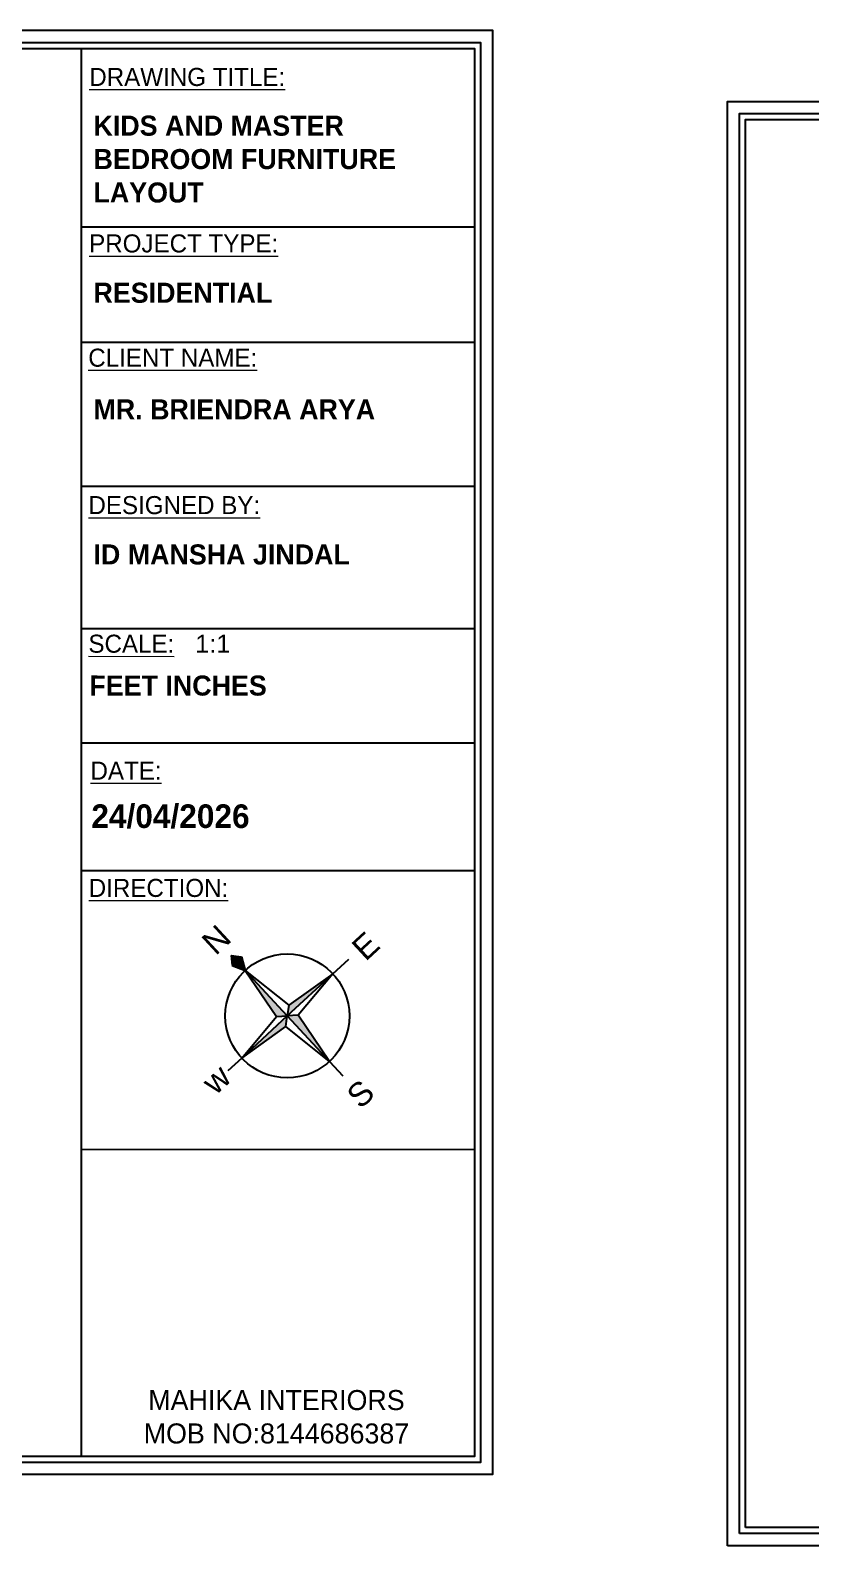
# Model space of a CAD drawing. Header units: inches. Extents: x 9636 to 21597, y -10243 to 557.
# Drawn here: x 16006.6 to 16258.1, y -8319.4 to -7830.4 of the extents above; entities that cross this region are included whole.
import ezdxf

# ---------------------------------------------------------------- set-up
doc = ezdxf.new("R2010")
doc.units = ezdxf.units.IN
doc.header["$MEASUREMENT"] = 0
doc.layers.add('ELE', color=5, linetype='Continuous')
doc.layers.add('FUR', color=42, linetype='Continuous')
doc.layers.add('FURNI', color=140, linetype='Continuous', lineweight=18)
doc.styles.add('HEMI', font='stylu.ttf')
doc.styles.add('regular', font='swissl.ttf')
doc.styles.get("Standard").update_dxf_attribs({"font": 'arial.ttf'})

# ---------------------------------------------------------------- blocks, each defined once
blk = doc.blocks.new('A$C470D500B')
at = {"layer": 'ELE', "true_color": 0xed1f24}
h = blk.add_hatch(color=240, dxfattribs=at)
h.paths.add_polyline_path([(25.36, 49.16), (23.85, 47.28), (25.36, 44.35)])
h.paths.add_polyline_path([(25.36, 44.35), (26.88, 47.28), (25.36, 49.16)])
at = {"layer": 'ELE', "true_color": 0x000000}
h = blk.add_hatch(color=18, dxfattribs=at)
h.paths.add_polyline_path([(27.34, 28.11), (25.36, 29.71), (25.36, 15.08)])
h.paths.add_polyline_path([(40, 29.71), (27.34, 31.31), (25.36, 29.71)])
h.paths.add_polyline_path([(25.36, 44.35), (23.38, 31.31), (25.36, 29.71)])
h.paths.add_polyline_path([(23.38, 28.11), (25.36, 29.71), (10.73, 29.71)])
at = {"layer": 'ELE', "color": 240, "true_color": 0xed1f24}
for p, q in [((25.36, 49.16), (23.85, 47.28)), ((23.85, 47.28), (25.36, 44.35)), ((25.36, 49.16), (26.88, 47.28)), ((25.36, 44.35), (25.36, 49.16)), ((26.88, 47.28), (25.36, 44.35))]:
    blk.add_line(p, q, dxfattribs=at)
at = {"layer": 'ELE', "color": 18, "true_color": 0x000000}
for p, q in [((25.36, 44.35), (23.38, 31.31)), ((25.36, 29.71), (25.36, 44.35)), ((25.36, 44.35), (27.34, 31.31)), ((10.73, 29.71), (6.3, 29.71)), ((10.73, 29.71), (6.3, 29.71)), ((10.73, 29.71), (23.38, 31.31)), ((25.36, 29.71), (10.73, 29.71)), ((10.73, 29.71), (23.38, 28.11)), ((23.38, 31.31), (25.36, 29.71)), ((23.38, 28.11), (25.36, 29.71)), ((27.34, 31.31), (25.36, 29.71)), ((25.36, 29.71), (25.36, 15.08)), ((27.34, 28.11), (25.36, 29.71)), ((25.36, 29.71), (40, 29.71)), ((40, 29.71), (27.34, 31.31)), ((40, 29.71), (27.34, 28.11)), ((40, 29.71), (45.12, 29.71)), ((40, 29.71), (45.12, 29.71)), ((25.36, 15.08), (23.38, 28.11)), ((25.36, 15.08), (27.34, 28.11)), ((25.36, 15.08), (25.36, 10.4))]:
    blk.add_line(p, q, dxfattribs=at)
blk.add_circle((25.36, 29.71), 14.63, dxfattribs=at)
at = {"layer": 'ELE', "color": 240, "true_color": 0xed1f24}
blk.add_text('N', height=5.54, dxfattribs=at).set_placement((22.5, 51.52))
at = {"layer": 'ELE', "color": 18, "true_color": 0x000000}
for s, p in [('w', (0.11, 27.33)), ('E', (47.54, 26.51)), ('S', (22.95, 1.72))]:
    blk.add_text(s, height=5.54, dxfattribs=at).set_placement(p)

msp = doc.modelspace()

# ---------------------------------------------------------------- linework, layer by layer
at = {"layer": 'FURNI', "color": 18, "lineweight": 25, "true_color": 0x000000}
for p, q in [((16022.93, -7836.19), (16022.93, -8290.59)), ((16022.89, -7893.82), (16149.72, -7893.82)), ((16022.89, -7930.98), (16149.72, -7930.98)), ((16022.89, -7977.45), (16149.72, -7977.45)), ((16022.89, -8023.38), (16149.72, -8023.38)), ((16022.89, -8060.31), (16149.72, -8060.31)), ((16022.89, -8101.45), (16149.72, -8101.45)), ((16022.93, -8191.42), (16149.77, -8191.48))]:
    msp.add_line(p, q, dxfattribs=at)
for points in [[(15503.4, -8296.41), (15503.4, -7830.36), (16155.59, -7830.36), (16155.59, -8296.41)], [(15507.28, -8292.53), (15507.28, -7834.25), (16151.71, -7834.25), (16151.71, -8292.53)], [(15509.22, -8290.59), (15509.22, -7836.19), (16149.77, -7836.19), (16149.77, -8290.59)], [(16231.3, -8319.36), (16231.3, -7853.31), (16883.5, -7853.31), (16883.5, -8319.36)], [(16235.19, -8315.48), (16235.19, -7857.19), (16879.62, -7857.19), (16879.62, -8315.48)], [(16237.13, -8313.54), (16237.13, -7859.13), (16877.68, -7859.13), (16877.68, -8313.54)]]:
    msp.add_lwpolyline(points, close=True, dxfattribs=at)

# ---------------------------------------------------------------- block references
at = {"layer": 'FUR', "xscale": 1.366892655519788, "yscale": 1.366892655519788, "zscale": 1.366892655519788, "rotation": 42.77980298507691}
msp.add_blockref('A$C470D500B', (16091.55, -8201.76), dxfattribs=at)

# ---------------------------------------------------------------- texts
at = {"lineweight": 15, "attachment_point": 1, "rotation": 359.9906}
for s, insert, char_height, width, style in [('{\\LDRAWING TITLE:}', (16025.57, -7842.5), 5.8214, 64.8184, 'HEMI'), ('{\\fStylus BT|b1|i0|c0|p34;KIDS AND MASTER BEDROOM FURNITURE LAYOUT}', (16026.92, -7857.89), 6.4683, 107.1049, 'HEMI'), ('{\\LPROJECT TYPE:}', (16025.52, -7896.22), 5.8214, 61.1494, 'HEMI'), ('{\\fStylus BT|b1|i0|c0|p34;RESIDENTIAL}', (16026.92, -7911.81), 6.4683, 85.791, 'HEMI'), ('{\\LCLIENT NAME:}', (16025.24, -7933.09), 5.8214, 60.1487, 'HEMI'), ('{\\fStylus BT|b1|i0|c0|p34;MR. BRIENDRA ARYA}', (16026.92, -7949.45), 6.4683, 106.8777, 'HEMI'), ('{\\LDESIGNED BY:}', (16025.29, -7980.66), 5.8214, 61.4965, 'HEMI'), ('{\\fStylus BT|b1|i0|c0|p34;ID MANSHA JINDAL}', (16026.92, -7996.25), 6.4683, 85.791, 'HEMI'), ('{\\LSCALE:}', (16025.29, -8025.39), 5.821, 45.0286, 'HEMI'), ('1:1', (16059.73, -8025.39), 5.821, 23.145, 'regular'), ('{\\fStylus BT|b1|i0|c0|p34;FEET INCHES}', (16025.6, -8038.56), 6.4683, 85.791, 'HEMI'), ('{\\LDATE:}', (16025.96, -8066.35), 5.821, 45.0286, 'HEMI'), ('{\\fStylus BT|b1|i0|c0|p34;24/04/2026}', (16026.23, -8080.14), 7.6237, 58.9694, 'HEMI'), ('{\\LDIRECTION:}', (16025.39, -8104.19), 5.8214, 45.0286, 'HEMI'), ('\\pxqc;MAHIKA INTERIORS\\PMOB NO:8144686387', (16031.08, -8269.12), 6.4683, 109.6717, 'HEMI')]:
    msp.add_mtext(s, dxfattribs=dict(at, insert=insert, char_height=char_height, width=width, style=style))

doc.saveas('drawing.dxf')
